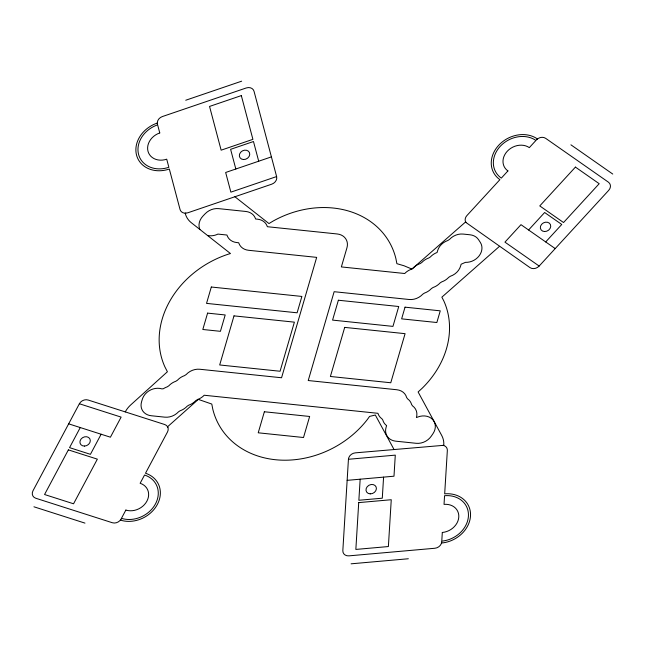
<?xml version="1.0" encoding="UTF-8"?>
<svg xmlns="http://www.w3.org/2000/svg" width="645" height="645" viewBox="0 0 645 645"><rect width="100%" height="100%" fill="white"/><g stroke="black" fill="none" stroke-linecap="round" stroke-linejoin="round"><path stroke-width="0.97" d="M348.437 459.28L342.834 550.572A6.748 5.612 -28 0 0 348.977 555.853L434.867 548.258A6.748 5.612 -28 0 0 441.736 541.832L441.664 543.001A28.356 23.559 -28 0 0 470.503 516.008A28.356 23.559 -28 0 0 444.679 493.844L447.34 450.532A6.748 5.612 -28 0 0 443.188 445.364L355.306 452.854A6.748 5.612 -28 0 0 348.437 459.28L395.288 455.136L393.99 476.204L347.147 480.348M360.16 479.195L358.862 500.262L382.292 498.198L383.582 477.123M79.375 403.754L32.968 490.813A6.748 5.612 -28 0 0 35.789 498.246L112.327 522.732A6.748 5.612 -28 0 0 121.099 519.007L120.502 520.12A28.356 23.559 -28 0 0 157.348 504.471A28.356 23.559 -28 0 0 145.496 473.245L167.506 431.948A6.748 5.612 -28 0 0 164.685 424.515L88.155 400.029A6.748 5.612 -28 0 0 79.375 403.754L121.123 417.113L110.416 437.197L68.668 423.846M80.262 427.554L69.555 447.646L90.429 454.322L101.136 434.23M125.267 411.905L126.331 410.075A24.3 20.197 -28 0 1 130.838 404.818L167.402 371.762L164.862 366.795A90.461 75.175 -28 0 1 228.556 254.098L230.475 253.55L191.291 222.702A24.3 20.197 -28 0 1 185.607 214.672L185.204 213.181L187.84 212.786L271.714 184.196A6.748 5.612 -28 0 0 276.616 176.561L254.033 91.276A6.748 5.612 -28 0 0 246.229 87.97L162.355 116.56A6.748 5.612 -28 0 0 157.453 124.195L157.162 123.106A28.356 23.559 -28 0 0 136.555 155.163A28.356 23.559 -28 0 0 169.329 169.03L180.044 209.48A6.748 5.612 -28 0 0 185.808 213.189M499.512 246.317L441.873 297.151L443.825 300.949A90.461 75.175 -28 0 1 422.136 388.282L418.113 391.967L441.769 435.569A24.3 20.197 -28 0 1 443.776 445.292L443.188 445.364M528.594 229.983L544.638 212.511L561.755 224.468L545.702 241.939M539.164 266.054L608.703 190.348A6.748 5.612 -28 0 0 608.412 182.172L545.662 138.336A6.748 5.612 -28 0 0 536.455 139.868L537.341 138.893A28.356 23.559 -28 0 0 498.658 145.327A28.356 23.559 -28 0 0 499.899 179.657L466.907 215.575A6.748 5.612 -28 0 0 465.956 222.485L529.948 267.586A6.748 5.612 -28 0 0 539.164 266.054L504.938 242.141L520.983 224.67L555.208 248.583M199.902 229.483L199.627 228.846A14.311 11.892 -28 0 1 202.949 216.075L205.166 213.753A14.311 11.892 -28 0 1 218.639 208.633L245.818 211.463A14.311 11.892 -28 0 1 255.299 218.123L255.581 218.986L257.557 219.187A14.311 11.892 -28 0 1 267.038 225.847L267.328 226.709L337.238 233.974A14.311 11.892 -28 0 1 346.954 247.753L341.366 266.925L404.738 273.512L405.487 272.762A14.311 11.892 -28 0 1 411.47 269.215L413.147 268.127A14.311 11.892 -28 0 1 420.105 263.611L421.782 262.523A14.311 11.892 -28 0 1 428.74 258.008L430.417 256.92A14.311 11.892 -28 0 1 436.068 252.913L437.076 252.517L437.608 250.679A14.311 11.892 -28 0 1 447.848 240.488L449.525 239.4A14.311 11.892 -28 0 1 463.191 234.071L469.987 234.78A14.311 11.892 -28 0 1 478.574 239.706L480.348 242.439A14.311 11.892 -28 0 1 479.227 255.743A14.311 11.892 -28 0 1 465.424 262.354L461.135 264.232L460.603 266.079A14.311 11.892 -28 0 1 450.363 276.27L448.686 277.358A14.311 11.892 -28 0 1 441.728 281.873L440.051 282.962A14.311 11.892 -28 0 1 433.093 287.476L431.416 288.565A14.311 11.892 -28 0 1 424.458 293.08L422.789 294.168A14.311 11.892 -28 0 1 409.115 299.498L334.142 291.701L308.229 380.534L396.796 389.741A14.311 11.892 -28 0 1 406.64 397.514L407.608 398.876A14.311 11.892 -28 0 1 411.599 404.528L412.558 405.89A14.311 11.892 -28 0 1 416.42 417.557L417.581 417.105A14.311 11.892 -28 0 1 432.666 419.548A14.311 11.892 -28 0 1 432.972 433.69L431.231 436.23A14.311 11.892 -28 0 1 416.17 443.3L395.788 441.18A14.311 11.892 -28 0 1 386.065 427.401L386.605 425.563L385.879 424.99A14.311 11.892 -28 0 1 382.832 420.08L381.864 418.718A14.311 11.892 -28 0 1 378.244 414.171L377.962 413.316L204.175 395.24L203.417 395.99A14.311 11.892 -28 0 1 198.741 399.029L167.579 426.772L167.918 427.458M197.91 399.352L195.758 400.626A14.311 11.892 -28 0 1 188.808 405.141L187.131 406.229A14.311 11.892 -28 0 1 180.173 410.744L178.496 411.833A14.311 11.892 -28 0 1 164.822 417.162L151.236 415.743A14.311 11.892 -28 0 1 141.561 401.835A45.263 37.612 -28 0 1 142.795 397.989A14.311 11.892 -28 0 1 161.935 388.887L163.403 388.717A14.311 11.892 -28 0 1 167.176 386.879L168.853 385.791A14.311 11.892 -28 0 1 175.811 381.276L177.488 380.187A14.311 11.892 -28 0 1 184.446 375.664L186.123 374.584A14.311 11.892 -28 0 1 199.797 369.254L281.559 377.76L316.671 257.371L248.494 250.276A14.311 11.892 -28 0 1 239.013 243.617L238.723 242.762L236.747 242.552A14.311 11.892 -28 0 1 227.266 235.893L226.984 235.038L217.897 234.087L216.938 234.538A14.311 11.892 -28 0 1 207.642 235.489L207.472 235.441M185.744 100.241L241.657 81.181M271.408 156.88L225.661 172.473L230.87 192.154L276.616 176.561M351.082 563.819L408.341 558.755M33.943 506.801L84.971 523.119M197.999 399.271L211.794 404.068L212.786 409.156A90.461 75.175 -28 0 0 278.737 460.006A90.461 75.175 -28 0 0 367.384 419.476L369.577 416.412L375.325 415.025L393.99 449.428M570.922 144.827L612.75 174.053M234.893 196.741L268.965 223.565L273.061 221.098A90.461 75.175 -28 0 1 395.893 258.597L396.885 263.676L404.093 265.788L411.905 269.078L465.642 221.912L465.956 222.485M258.701 161.21L253.485 141.529L230.612 149.326L235.828 169.006M358.717 502.608L355.847 549.427L388.379 546.549L391.257 499.73L358.717 502.608M442.309 532.472L441.777 541.131A26.195 21.769 -28 0 0 468.423 516.193A26.195 21.769 -28 0 0 444.566 495.715L444.034 504.374A16.206 13.464 -28 0 1 458.788 517.04A16.206 13.464 -28 0 1 442.309 532.472M211.31 287.017L206.537 303.384L297.111 312.801L301.884 296.442L211.31 287.017M207.585 313.123L202.812 329.49L220.421 331.32L225.194 314.962L207.585 313.123M233.998 315.873L219.687 364.965L280.067 371.246L294.386 322.153L233.998 315.873M264.361 411.76L258.226 432.803L303.513 437.512L309.648 416.468L264.361 411.76M338.367 300.231L332.57 320.105L392.95 326.386L398.747 306.512L338.367 300.231M344.704 327.386L330.385 376.478L390.773 382.759L405.084 333.667L344.704 327.386M405.036 307.165L401.633 318.856L436.85 322.516L440.261 310.834L405.036 307.165M68.362 449.879L44.561 494.522L73.554 503.793L97.355 459.151L68.362 449.879M125.864 510.074L121.453 518.33A26.195 21.769 -28 0 0 155.493 503.882A26.195 21.769 -28 0 0 144.544 475.026L140.142 483.29A16.206 13.464 -28 0 1 146.915 501.133A16.206 13.464 -28 0 1 125.864 510.074M507.921 170.925L501.326 178.109A26.195 21.769 -28 0 1 500.181 146.391A26.195 21.769 -28 0 1 535.914 140.449L529.319 147.632A16.206 13.464 -28 0 0 507.212 151.309A16.206 13.464 -28 0 0 507.921 170.925M575.429 167.103L539.768 205.924L563.537 222.533L599.197 183.704L575.429 167.103M241.327 95.605L209.552 106.433L221.138 150.172L252.905 139.344L241.327 95.605M159.767 132.943L157.63 124.856A26.195 21.769 -28 0 0 138.594 154.469A26.195 21.769 -28 0 0 168.861 167.281L166.716 159.186A16.206 13.464 -28 0 1 147.995 151.261A16.206 13.464 -28 0 1 159.767 132.943M243.496 159.533A5.402 4.491 -28 0 0 249.486 152.68A5.402 4.491 -28 0 0 240.641 152.285A5.402 4.491 -28 0 0 243.496 159.533M544.509 231.539A5.402 4.491 -28 0 0 550.467 224.67A5.402 4.491 -28 0 0 541.615 224.315A5.402 4.491 -28 0 0 544.509 231.539M84.511 446.082A5.402 4.491 -28 0 0 89.889 438.874A5.402 4.491 -28 0 0 80.923 439.197A5.402 4.491 -28 0 0 84.511 446.082M370.23 493.868A5.402 4.491 -28 0 0 376.116 486.951A5.402 4.491 -28 0 0 367.239 486.677A5.402 4.491 -28 0 0 370.23 493.868"/></g></svg>
